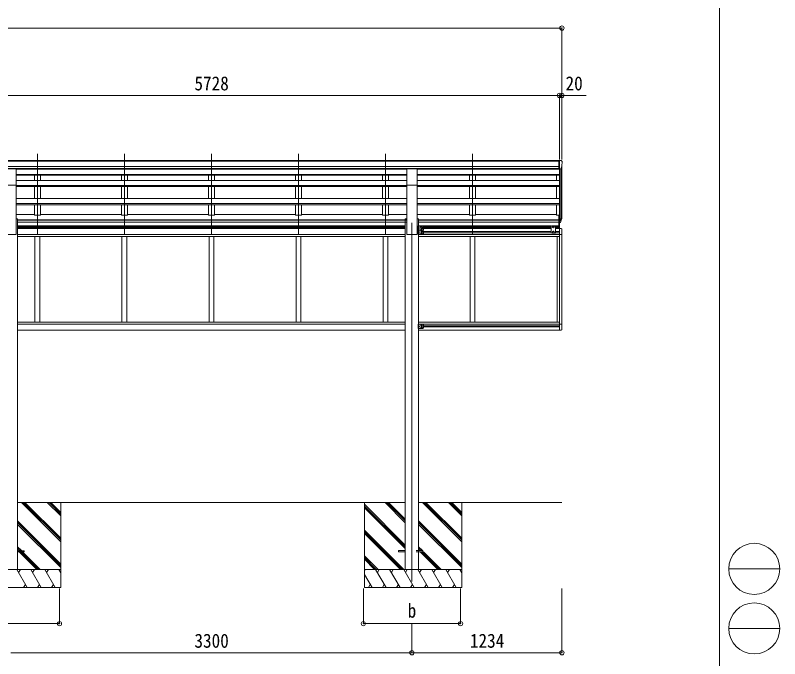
# Model space of a CAD drawing. Units: millimetres at full size, sheet at 1:35. Extents: x -9783 to 9892, y -6828 to 6752.
# Drawn here: x 3601 to 9892, y -2002 to 3290 of the extents above; entities that cross this region are included whole.
import ezdxf
from ezdxf.enums import TextEntityAlignment as Align

# ---------------------------------------------------------------- set-up
doc = ezdxf.new("R2010")
doc.units = ezdxf.units.MM
doc.header["$LTSCALE"] = 35
doc.header["$PDMODE"] = 32
doc.header["$PDSIZE"] = 35
for name, color, linetype, lineweight in [('0-0_0', 7, 'Continuous', 9), ('0-1_本体', 4, 'Continuous', 9), ('0-2_部品', 7, 'Continuous', 9), ('0-8_PARTS2', 2, 'Continuous', 9), ('0-A_寸法', 4, 'Continuous', 9), ('1-1_GLASS', 4, 'Continuous', 9), ('1-2_GLASS_SEAL', 7, 'Continuous', 9), ('F-0_240', 7, 'Continuous', 9)]:
    doc.layers.add(name, color=color, linetype=linetype, lineweight=lineweight)
doc.styles.add('ＭＳ ゴシック', font='')
doc.styles.get('ＭＳ ゴシック').set_extended_font_data('MS Gothic')

msp = doc.modelspace()

# ---------------------------------------------------------------- linework, layer by layer
at = {"layer": '0-0_0'}
for p, q in [((6810.34, -717.27), (3620.34, -717.27)), ((3975.14, -1039.73), (3652.68, -717.27)), ((3975.14, -1025.59), (3666.82, -717.27)), ((3975.14, -1011.45), (3680.96, -717.27)), ((3975.14, -827.6), (3864.81, -717.27)), ((3975.14, -813.46), (3878.95, -717.27)), ((3975.14, -799.32), (3893.1, -717.27)), ((3975.14, -717.27), (3975.14, -1417.27)), ((6475.14, -717.27), (6475.14, -1417.27)), ((6810.34, -1067.15), (6475.14, -731.95)), ((6810.34, -1081.29), (6475.14, -746.1)), ((6810.34, -883.3), (6644.31, -717.27)), ((6810.34, -869.16), (6658.45, -717.27)), ((6810.34, -855.02), (6672.6, -717.27)), ((8099.34, -717.27), (6920.34, -717.27)), ((7275.14, -1039.73), (6952.68, -717.27)), ((7275.14, -1025.59), (6966.82, -717.27)), ((7275.14, -1011.45), (6980.96, -717.27)), ((7275.14, -827.6), (7164.81, -717.27)), ((7275.14, -813.46), (7178.95, -717.27)), ((7275.14, -799.32), (7193.1, -717.27)), ((7275.14, -717.27), (7275.14, -1417.27)), ((6810.34, -1095.43), (6475.14, -760.24)), ((3975.14, -1223.58), (3620.34, -868.78)), ((7275.14, -1223.58), (6920.34, -868.78)), ((3975.14, -1237.72), (3620.34, -882.93)), ((3975.14, -1251.87), (3620.34, -897.07)), ((7275.14, -1237.72), (6920.34, -882.93)), ((7275.14, -1251.87), (6920.34, -897.07)), ((6798.33, -1267.27), (6475.14, -944.08)), ((6784.19, -1267.27), (6475.14, -958.23)), ((6770.05, -1267.27), (6475.14, -972.37)), ((3652.2, -1112.77), (3620.34, -1080.92)), ((3638.06, -1112.77), (3620.34, -1095.06)), ((3623.92, -1112.77), (3620.34, -1109.2)), ((3778.42, -1267.27), (3632.92, -1121.77)), ((3792.56, -1267.27), (3647.06, -1121.77)), ((3806.7, -1267.27), (3661.2, -1121.77)), ((6952.2, -1112.77), (6920.34, -1080.92)), ((6938.06, -1112.77), (6920.34, -1095.06)), ((6923.92, -1112.77), (6920.34, -1109.2)), ((7078.42, -1267.27), (6932.92, -1121.77)), ((7092.56, -1267.27), (6947.06, -1121.77)), ((7106.7, -1267.27), (6961.2, -1121.77)), ((6586.2, -1267.27), (6475.14, -1156.22)), ((6572.06, -1267.27), (6475.14, -1170.36)), ((6557.92, -1267.27), (6475.14, -1184.5)), ((3175.14, -1267.27), (3975.14, -1267.27)), ((3699.46, -1417.27), (3612.85, -1267.27)), ((3627.85, -1293.26), (3642.86, -1267.27)), ((3814.93, -1417.27), (3728.32, -1267.27)), ((3743.33, -1293.26), (3758.33, -1267.27)), ((3930.4, -1417.27), (3843.79, -1267.27)), ((3858.79, -1293.25), (3873.79, -1267.27)), ((3975.14, -1294.78), (3959.26, -1267.27)), ((6475.14, -1267.27), (7275.14, -1267.27)), ((6480.97, -1267.27), (6475.14, -1277.37)), ((6537.58, -1417.27), (6475.14, -1309.14)), ((6653.05, -1417.27), (6566.44, -1267.27)), ((6596.44, -1267.27), (6581.44, -1293.25)), ((6768.52, -1417.27), (6681.91, -1267.27)), ((6696.91, -1293.25), (6711.91, -1267.27)), ((6883.99, -1417.27), (6797.38, -1267.27)), ((6812.38, -1293.25), (6827.39, -1267.27)), ((6999.46, -1417.27), (6912.85, -1267.27)), ((6927.85, -1293.26), (6942.86, -1267.27)), ((7114.93, -1417.27), (7028.32, -1267.27)), ((7043.33, -1293.26), (7058.33, -1267.27)), ((7230.4, -1417.27), (7143.79, -1267.27)), ((7158.79, -1293.25), (7173.79, -1267.27)), ((7275.14, -1294.78), (7259.26, -1267.27)), ((3975.14, -1417.27), (3175.14, -1417.27)), ((3684.46, -1391.29), (3669.46, -1417.27)), ((3799.93, -1391.29), (3784.93, -1417.27)), ((3915.4, -1391.29), (3900.4, -1417.27)), ((7275.14, -1417.27), (6475.14, -1417.27)), ((6522.58, -1391.29), (6507.58, -1417.27)), ((6638.05, -1391.29), (6623.05, -1417.27)), ((6753.52, -1391.29), (6738.52, -1417.27)), ((6868.99, -1391.29), (6853.99, -1417.27)), ((6984.46, -1391.29), (6969.46, -1417.27)), ((7099.93, -1391.29), (7084.93, -1417.27)), ((7215.4, -1391.29), (7200.4, -1417.27))]:
    msp.add_line(p, q, dxfattribs=at)
at = {"layer": '0-1_本体'}
for p, q in [((8072.84, 2095.71), (2367.84, 2095.71)), ((8072.84, 2090.35), (2367.84, 2090.35)), ((8072.84, 2046.83), (2357.84, 2046.83)), ((8072.84, 2029.16), (2357.84, 2029.16)), ((6822.84, 2026.79), (3607.84, 2026.79)), ((6822.84, 2023.83), (3607.84, 2023.83)), ((3758.34, 2026.79), (3758.34, 2023.83)), ((3808.34, 2026.79), (3808.34, 2023.83)), ((4474.34, 2026.79), (4474.34, 2023.83)), ((4524.34, 2026.79), (4524.34, 2023.83)), ((5190.34, 2026.79), (5190.34, 2023.83)), ((5240.34, 2026.79), (5240.34, 2023.83)), ((5906.34, 2026.79), (5906.34, 2023.83)), ((5956.34, 2026.79), (5956.34, 2023.83)), ((6622.34, 2026.79), (6622.34, 2023.83)), ((6672.34, 2026.79), (6672.34, 2023.83)), ((6907.84, 2026.79), (8072.84, 2026.79)), ((8079.34, 2023.83), (6907.84, 2023.83)), ((7338.34, 2026.79), (7338.34, 2023.83)), ((7388.34, 2026.79), (7388.34, 2023.83)), ((8079.34, 2025.32), (8079.34, 1647.61)), ((8085.34, 2024.8), (8085.34, 1603.17)), ((8095.06, 2040.15), (8095.06, 1621.17)), ((8099.34, 1645.44), (8099.34, 2058.95)), ((6822.84, 1981.87), (3607.84, 1981.87)), ((6822.84, 1980.18), (3607.84, 1980.18)), ((6822.84, 1976.39), (3607.84, 1976.39)), ((3758.34, 1976.39), (3758.34, 1930.97)), ((3808.34, 1976.39), (3808.34, 1930.97)), ((4474.34, 1976.39), (4474.34, 1930.97)), ((4524.34, 1976.39), (4524.34, 1930.97)), ((5190.34, 1976.39), (5190.34, 1930.97)), ((5240.34, 1976.39), (5240.34, 1930.97)), ((5906.34, 1976.39), (5906.34, 1930.97)), ((5956.34, 1976.39), (5956.34, 1930.97)), ((6622.34, 1976.39), (6622.34, 1930.97)), ((6672.34, 1976.39), (6672.34, 1930.97)), ((8079.34, 1981.87), (6907.84, 1981.87)), ((8079.34, 1980.18), (6907.84, 1980.18)), ((8079.34, 1976.39), (6907.84, 1976.39)), ((7338.34, 1976.39), (7338.34, 1930.97)), ((7388.34, 1976.39), (7388.34, 1930.97)), ((8054.34, 1930.97), (8054.34, 1976.39)), ((6822.84, 1930.97), (3607.84, 1930.97)), ((3607.84, 1486.18), (3607.84, 1893.13)), ((6822.84, 1890.39), (3607.84, 1890.39)), ((6822.84, 1888.7), (3607.84, 1888.7)), ((6822.84, 1486.18), (6822.84, 1893.13)), ((8079.34, 1930.97), (6907.84, 1930.97)), ((6907.84, 1486.18), (6907.84, 1893.13)), ((8079.34, 1890.39), (6907.84, 1890.39)), ((8079.34, 1888.7), (6907.84, 1888.7)), ((6822.84, 1881.83), (3607.84, 1881.83)), ((3758.34, 1881.83), (3758.34, 1782.73)), ((3808.34, 1881.83), (3808.34, 1782.73)), ((4474.34, 1881.83), (4474.34, 1782.73)), ((4524.34, 1881.83), (4524.34, 1782.73)), ((5190.34, 1881.83), (5190.34, 1782.73)), ((5240.34, 1881.83), (5240.34, 1782.73)), ((5906.34, 1881.83), (5906.34, 1782.73)), ((5956.34, 1881.83), (5956.34, 1782.73)), ((6622.34, 1881.83), (6622.34, 1782.73)), ((6672.34, 1881.83), (6672.34, 1782.73)), ((8079.34, 1881.83), (6907.84, 1881.83)), ((7338.34, 1881.83), (7338.34, 1782.73)), ((7388.34, 1881.83), (7388.34, 1782.73)), ((8054.34, 1782.73), (8054.34, 1881.83)), ((6822.84, 1782.73), (3607.84, 1782.73)), ((8079.34, 1782.73), (6907.84, 1782.73)), ((6822.84, 1743.59), (3607.84, 1743.59)), ((6822.84, 1741.92), (3607.84, 1741.92)), ((6822.84, 1732.28), (3607.84, 1732.28)), ((3808.34, 1732.28), (3808.34, 1646.78)), ((4524.34, 1732.28), (4524.34, 1646.78)), ((5240.34, 1732.28), (5240.34, 1646.78)), ((5956.34, 1732.28), (5956.34, 1646.78)), ((6672.34, 1732.28), (6672.34, 1646.78)), ((8079.34, 1743.59), (6907.84, 1743.59)), ((8079.34, 1741.92), (6907.84, 1741.92)), ((8079.34, 1732.28), (6907.84, 1732.28)), ((7388.34, 1732.28), (7388.34, 1646.78)), ((8054.34, 1646.78), (8054.34, 1732.28)), ((3758.34, 1651.99), (3607.84, 1651.99)), ((4474.34, 1651.99), (3808.34, 1651.99)), ((5190.34, 1651.99), (4524.34, 1651.99)), ((5906.34, 1651.99), (5240.34, 1651.99)), ((6622.34, 1651.99), (5956.34, 1651.99)), ((6822.84, 1651.99), (6672.34, 1651.99)), ((7338.34, 1651.99), (6907.84, 1651.99)), ((8054.34, 1651.99), (7388.34, 1651.99)), ((8072.84, 1646.78), (8054.34, 1646.78)), ((3620.34, 1616.18), (3607.84, 1616.18)), ((3620.34, 1616.18), (3620.34, -1263.82)), ((6822.84, 1607.69), (3620.34, 1607.69)), ((6822.84, 1606.31), (3620.34, 1606.31)), ((6822.84, 1589.13), (3620.34, 1589.13)), ((6810.34, 1616.18), (6810.34, -1263.82)), ((6822.84, 1616.18), (6810.34, 1616.18)), ((6920.34, 1616.18), (6907.84, 1616.18)), ((6920.34, 1616.18), (6920.34, -1263.82)), ((8072.84, 1607.69), (6920.34, 1607.69)), ((8072.84, 1606.31), (6920.34, 1606.31)), ((8072.84, 1589.13), (6920.34, 1589.13)), ((3607.84, 1486.18), (3522.84, 1486.18)), ((6907.84, 1486.18), (6822.84, 1486.18))]:
    msp.add_line(p, q, dxfattribs=at)
for points in [[(3758.34, 1732.28), (3758.34, 1646.78), (3808.34, 1646.78)], [(4474.34, 1732.28), (4474.34, 1646.78), (4524.34, 1646.78)], [(5190.34, 1732.28), (5190.34, 1646.78), (5240.34, 1646.78)], [(5906.34, 1732.28), (5906.34, 1646.78), (5956.34, 1646.78)], [(6622.34, 1732.28), (6622.34, 1646.78), (6672.34, 1646.78)], [(7338.34, 1732.28), (7338.34, 1646.78), (7388.34, 1646.78)]]:
    msp.add_lwpolyline(points, dxfattribs=at)
at = {"layer": '0-2_部品'}
for p, q in [((8072.84, 2096.32), (8062.84, 2096.23)), ((8062.84, 2094.71), (8062.84, 2096.23)), ((8072.84, 2024.33), (8072.84, 2096.32)), ((8091.34, 2096.32), (8072.84, 2096.32)), ((8079.34, 2023.33), (8079.34, 2096.32)), ((8091.34, 2096.32), (8093.67, 2096.17)), ((8094.43, 2095.75), (8098.5, 2089.94)), ((8101.34, 2086.95), (8101.34, 2086.32)), ((3522.84, 2027.28), (3607.84, 2027.28)), ((3607.84, 1893.13), (3607.84, 2027.28)), ((6822.84, 2027.28), (6907.84, 2027.28)), ((6822.84, 1893.13), (6822.84, 2027.28)), ((6907.84, 1893.13), (6907.84, 2027.28)), ((8072.84, 2024.33), (8079.34, 2024.33)), ((8079.34, 2023.33), (8084.55, 2023.65)), ((8086.97, 2025.15), (8096.24, 2041.21)), ((3522.84, 1893.13), (3607.84, 1893.13)), ((6822.84, 1893.13), (6907.84, 1893.13)), ((8072.84, 1647.01), (8072.84, 1585.95)), ((8072.84, 1647.01), (8079.34, 1647.01)), ((8079.34, 1647.01), (8079.34, 1585.13)), ((8072.84, 1608.7), (8079.34, 1608.7)), ((8072.84, 1603.3), (8079.34, 1603.3)), ((8072.84, 1585.95), (8079.34, 1585.95)), ((8079.34, 1602.3), (8084.48, 1602.3)), ((8079.34, 1600.3), (8084.19, 1600.3)), ((8079.34, 1585.13), (8084.19, 1585.13)), ((8085.78, 1603.05), (8095.53, 1621.46)), ((8096.95, 1620.97), (8086.79, 1601.8)), ((8094.36, 1604.12), (8086.79, 1586.63))]:
    msp.add_line(p, q, dxfattribs=at)
at = {"layer": '0-2_部品', "color": 4}
for p, q in [((3675.14, -1113.79), (3620.34, -1113.79)), ((6755.54, -1112.77), (6755.54, -1121.77)), ((6810.34, -1112.77), (6755.54, -1112.77)), ((6810.34, -1121.77), (6755.54, -1121.77)), ((6955.14, -1112.77), (6900.34, -1112.77))]:
    msp.add_line(p, q, dxfattribs=at)
for points in [[(3675.14, -1113.79), (3675.14, -1122.79), (3620.34, -1122.79)], [(6955.14, -1112.77), (6955.14, -1121.77), (6900.34, -1121.77)]]:
    msp.add_lwpolyline(points, dxfattribs=at)
at = {"layer": '0-2_部品'}
for centre, radius, start, end in [((8093.61, 2095.18), 1, 35, 86.5), ((7899.34, 2086.32), 202, 347.09739, 0), ((8098.34, 2086.95), 3, 0, 87), ((8084.37, 2026.65), 3, 273.5, 330), ((8011.39, 1647.42), 88.05, 342.78929, 2.77608), ((8010.68, 1643.14), 89.07, 345.58812, 5.50424), ((8084.19, 1603.3), 3, 270, 330), ((8084.19, 1588.13), 3, 270, 330), ((8084.48, 1603.8), 1.5, 270, 330), ((7966.12, 1640.19), 133.22, 344.28698, 356.72013)]:
    msp.add_arc(centre, radius, start, end, dxfattribs=at)
at = {"layer": '0-8_PARTS2'}
for p, q in [((3783.34, 1488.93), (3783.34, 2151.46)), ((4499.34, 1488.93), (4499.34, 2151.46)), ((5215.34, 1488.93), (5215.34, 2151.46)), ((5931.34, 1488.93), (5931.34, 2151.46)), ((6647.34, 1488.93), (6647.34, 2151.46)), ((7363.34, 1488.93), (7363.34, 2151.46)), ((6865.34, 1582.73), (6865.34, -1367.27))]:
    msp.add_line(p, q, dxfattribs=at)
at = {"layer": '0-A_寸法', "color": 6}
for p, q in [((-3396.66, 3185.28), (8099.34, 3185.28)), ((8099.34, 3185.28), (8099.34, 2104.82)), ((2351.34, 2631.08), (8079.34, 2631.08)), ((8079.34, 2631.08), (8079.34, 2104.82)), ((8079.34, 2631.08), (8099.34, 2631.08)), ((8099.34, 2631.08), (8099.34, 2104.82)), ((8099.34, 2631.08), (8299.34, 2631.08)), ((3965.34, -1713.66), (3965.34, -1424.69)), ((6465.34, -1713.66), (6465.34, -1424.69)), ((7265.34, -1713.66), (7265.34, -1424.69)), ((8099.34, -1953.64), (8099.34, -1424.69)), ((3165.34, -1713.66), (3965.34, -1713.66)), ((6465.34, -1713.66), (7265.34, -1713.66)), ((6865.34, -1953.64), (6865.34, -1713.66)), ((3565.34, -1953.64), (6865.34, -1953.64)), ((8099.34, -1953.64), (6865.34, -1953.64))]:
    msp.add_line(p, q, dxfattribs=at)
for p in [(8099.34, 3185.28), (8079.34, 2631.08), (8099.34, 2631.08), (3965.34, -1713.66), (6465.34, -1713.66), (7265.34, -1713.66), (6865.34, -1953.64), (8099.34, -1953.64)]:
    msp.add_point(p, dxfattribs=at)
at = {"layer": '1-1_GLASS'}
for p, q in [((3620.34, 1557.62), (6810.34, 1557.62)), ((3620.34, 1554.12), (6810.34, 1554.12)), ((3620.34, 1545.12), (6810.34, 1545.12)), ((3620.34, 1541.62), (6810.34, 1541.62)), ((6810.34, 1536.62), (3620.34, 1536.62)), ((6957.64, 1557.62), (8011.84, 1557.62)), ((6959.62, 1554.12), (8011.84, 1554.12)), ((6959.64, 1545.12), (8011.84, 1545.12)), ((6959.64, 1541.62), (8011.84, 1541.62)), ((8011.84, 1536.62), (6959.64, 1536.62)), ((6959.64, 1510.62), (8011.84, 1510.62)), ((8079.34, 1557.62), (8043.84, 1557.62)), ((8079.34, 1554.12), (8046.84, 1554.12)), ((8079.34, 1545.12), (8046.84, 1545.12)), ((8079.34, 1541.62), (8046.84, 1541.62)), ((8046.84, 1536.62), (8079.34, 1536.62)), ((8079.34, 1510.62), (8046.84, 1510.62)), ((8046.84, 1510.62), (8079.34, 1510.62)), ((8079.34, 1537.11), (8079.34, 700.12)), ((3620.34, 1488.12), (6810.34, 1488.12)), ((3620.34, 1472.12), (6810.34, 1472.12)), ((3763.34, 1472.12), (3763.34, 765.12)), ((3803.34, 1472.12), (3803.34, 765.12)), ((4479.34, 1472.12), (4479.34, 765.12)), ((4519.34, 1472.12), (4519.34, 765.12)), ((5195.34, 1472.12), (5195.34, 765.12)), ((5235.34, 1472.12), (5235.34, 765.12)), ((5911.34, 1472.61), (5911.34, 765.12)), ((5951.34, 1472.61), (5951.34, 765.12)), ((6627.34, 1472.61), (6627.34, 765.12)), ((6667.34, 1472.61), (6667.34, 765.12)), ((8079.34, 1488.12), (6917.84, 1488.12)), ((6917.84, 1472.12), (8079.34, 1472.12)), ((6959.64, 1501.62), (8011.84, 1501.62)), ((7343.34, 1472.61), (7343.34, 765.12)), ((7383.34, 1472.61), (7383.34, 765.12)), ((8079.34, 1501.62), (8046.84, 1501.62)), ((8046.84, 1501.62), (8079.34, 1501.62)), ((8059.34, 1472.61), (8059.34, 765.12)), ((8099.34, 1487.92), (8099.34, 749.31)), ((3620.34, 765.12), (6810.34, 765.12)), ((6917.84, 765.12), (8079.34, 765.12)), ((3620.34, 749.12), (6810.34, 749.12)), ((3620.34, 700.62), (6810.34, 700.62)), ((6917.84, 749.12), (8079.34, 749.12)), ((6917.84, 700.62), (8079.34, 700.62)), ((6959.64, 735.62), (8079.34, 735.62)), ((6959.64, 726.62), (8079.34, 726.62))]:
    msp.add_line(p, q, dxfattribs=at)
at = {"layer": '1-2_GLASS_SEAL'}
for p, q in [((8073.84, 1557.62), (8073.84, 1586.96)), ((8079.34, 1537.11), (8079.34, 1586.96)), ((8080.84, 1537.11), (8080.84, 1586.14)), ((6917.84, 1558.62), (6917.84, 1523.62)), ((6954.84, 1558.62), (6917.84, 1558.62)), ((6954.84, 1523.62), (6917.84, 1523.62)), ((6920.34, 1558.62), (6920.34, 1523.62)), ((6920.84, 1546.12), (6920.34, 1546.2)), ((6920.34, 1541.12), (6927.34, 1541.12)), ((6920.84, 1528.12), (6920.34, 1528.2)), ((6920.34, 1523.62), (6920.34, 1488.62)), ((6920.84, 1511.12), (6920.34, 1511.2)), ((6920.84, 1554.12), (6921.65, 1553.97)), ((6920.84, 1546.12), (6921.65, 1546.26)), ((6920.84, 1536.12), (6921.65, 1535.97)), ((6920.84, 1528.12), (6921.65, 1528.26)), ((6920.84, 1519.12), (6921.65, 1518.97)), ((6920.84, 1511.12), (6921.65, 1511.26)), ((6959.84, 1553.62), (6959.84, 1528.62)), ((6959.84, 1518.62), (6959.84, 1493.62)), ((8015.84, 1558.62), (8011.84, 1554.62)), ((8011.84, 1501.12), (8011.84, 1554.62)), ((8015.84, 1558.62), (8042.84, 1558.62)), ((8029.34, 1557.12), (8022.84, 1553.37)), ((8022.84, 1553.37), (8022.84, 1545.86)), ((8022.84, 1545.86), (8029.34, 1542.11)), ((8035.84, 1553.37), (8029.34, 1557.12)), ((8029.34, 1542.11), (8035.84, 1545.86)), ((8035.84, 1545.86), (8035.84, 1553.37)), ((8042.84, 1558.62), (8046.84, 1554.62)), ((8046.84, 1554.62), (8046.84, 1501.12)), ((8079.34, 1537.12), (8094.63, 1536.31)), ((8099.84, 1530.82), (8099.84, 1487.92)), ((6954.84, 1488.62), (6917.84, 1488.62)), ((6920.34, 1506.12), (6927.34, 1506.12)), ((6920.84, 1493.12), (6920.34, 1493.2)), ((6920.84, 1501.12), (6921.65, 1500.97)), ((6920.84, 1493.12), (6921.65, 1493.26)), ((8015.84, 1497.12), (8011.84, 1501.12)), ((8015.84, 1497.12), (8042.84, 1497.12)), ((8042.84, 1497.12), (8046.84, 1501.12)), ((8079.34, 1487.92), (8099.84, 1487.92)), ((6917.84, 748.62), (6917.84, 713.62)), ((6954.84, 748.62), (6917.84, 748.62)), ((6954.84, 713.62), (6917.84, 713.62)), ((6920.34, 748.62), (6920.34, 713.62)), ((6920.84, 736.12), (6920.34, 736.2)), ((6920.34, 731.12), (6927.34, 731.12)), ((6920.84, 718.12), (6920.34, 718.2)), ((6920.84, 744.12), (6921.65, 743.97)), ((6920.84, 736.12), (6921.65, 736.26)), ((6920.84, 726.12), (6921.65, 725.97)), ((6920.84, 718.12), (6921.65, 718.26)), ((6959.84, 743.62), (6959.84, 718.62)), ((8079.34, 749.31), (8099.84, 749.31)), ((8079.34, 700.11), (8094.63, 700.91)), ((8099.84, 706.4), (8099.84, 749.31))]:
    msp.add_line(p, q, dxfattribs=at)
for points in [[(6954.84, 1523.62), (6917.84, 1523.62), (6917.84, 1488.62)], [(6919.96, 1550.12), (6920.59, 1551.3), (6922.82, 1552.42)], [(6919.96, 1550.12), (6920.59, 1548.93), (6922.82, 1547.82)], [(6919.96, 1532.12), (6920.59, 1533.3), (6922.82, 1534.42)], [(6919.96, 1532.12), (6920.59, 1530.93), (6922.82, 1529.82)], [(6919.96, 1515.12), (6920.59, 1516.3), (6922.82, 1517.42)], [(6919.96, 1515.12), (6920.59, 1513.93), (6922.82, 1512.82)], [(6920.84, 1546.12), (6920.84, 1554.12), (6920.34, 1554.03), (6920.34, 1546.2)], [(6920.34, 1546.12), (6927.34, 1541.12), (6920.34, 1536.12)], [(6920.84, 1528.12), (6920.84, 1536.12), (6920.34, 1536.03), (6920.34, 1528.2)], [(6920.84, 1511.12), (6920.84, 1519.12), (6920.34, 1519.03), (6920.34, 1511.2)], [(6920.34, 1511.12), (6927.34, 1506.12), (6920.34, 1501.12)], [(8022.84, 1502.36), (8022.84, 1509.87), (8029.34, 1513.62)], [(8029.34, 1513.62), (8035.84, 1509.87), (8035.84, 1502.36)], [(6919.96, 1497.12), (6920.59, 1498.3), (6922.82, 1499.42)], [(6919.96, 1497.12), (6920.59, 1495.93), (6922.82, 1494.82)], [(6920.84, 1493.12), (6920.84, 1501.12), (6920.34, 1501.03), (6920.34, 1493.2)], [(8035.84, 1502.36), (8029.34, 1498.61), (8022.84, 1502.36)], [(6919.96, 740.12), (6920.59, 741.3), (6922.82, 742.42)], [(6919.96, 740.12), (6920.59, 738.93), (6922.82, 737.82)], [(6919.96, 722.12), (6920.59, 723.3), (6922.82, 724.42)], [(6919.96, 722.12), (6920.59, 720.93), (6922.82, 719.82)], [(6920.84, 736.12), (6920.84, 744.12), (6920.34, 744.03), (6920.34, 736.2)], [(6920.34, 736.12), (6927.34, 731.12), (6920.34, 726.12)], [(6920.84, 718.12), (6920.84, 726.12), (6920.34, 726.03), (6920.34, 718.2)]]:
    msp.add_lwpolyline(points, dxfattribs=at)
for points in [[(6942.84, 1542.11), (6936.34, 1545.86), (6936.34, 1553.37), (6942.84, 1557.12), (6949.34, 1553.37), (6949.34, 1545.86)], [(6949.84, 1498.61), (6943.34, 1502.36), (6943.34, 1509.87), (6949.84, 1513.62), (6956.34, 1509.87), (6956.34, 1502.36)], [(6949.84, 723.61), (6943.34, 727.36), (6943.34, 734.87), (6949.84, 738.62), (6956.34, 734.87), (6956.34, 727.36)]]:
    msp.add_lwpolyline(points, close=True, dxfattribs=at)
for centre, radius in [((6942.84, 1549.62), 8.5), ((6942.84, 1549.62), 7.5), ((6942.84, 1549.62), 6.5), ((6942.84, 1532.62), 4.25), ((6949.84, 1506.12), 8.5), ((6949.84, 1506.12), 7.5), ((6949.84, 1506.12), 6.5), ((8029.34, 1549.62), 8.5), ((8029.34, 1506.12), 8.5), ((8029.34, 1549.62), 7.5), ((8029.34, 1506.12), 7.5), ((8029.34, 1549.62), 6.5), ((8029.34, 1506.12), 6.5), ((6949.84, 731.12), 8.5), ((6949.84, 731.12), 7.5), ((6949.84, 731.12), 6.5)]:
    msp.add_circle(centre, radius, dxfattribs=at)
for centre, radius, start, end in [((6921.49, 1553.09), 0.9, 32.05588, 80), ((6921.49, 1547.14), 0.9, 280, 327.94412), ((6921.49, 1535.09), 0.9, 32.05588, 80), ((6921.49, 1529.14), 0.9, 280, 327.94412), ((6921.49, 1518.09), 0.9, 32.05588, 80), ((6921.49, 1512.14), 0.9, 280, 327.94412), ((6916.74, 1550.12), 6.5, 327.94412, 32.05588), ((6916.74, 1532.12), 6.5, 327.94412, 32.05588), ((6916.74, 1515.12), 6.5, 327.94412, 32.05588), ((6942.84, 1514.62), 4.25, 353.70569, 265.23923), ((6949.84, 1541.12), 4.25, 173.70569, 85.23923), ((6954.84, 1553.62), 5, 0, 90), ((6954.84, 1528.62), 5, 270, 0), ((6954.84, 1518.62), 5, 0, 90), ((8094.34, 1530.82), 5.5, 0, 87), ((6921.49, 1500.09), 0.9, 32.05588, 80), ((6921.49, 1494.14), 0.9, 280, 327.94412), ((6916.74, 1497.12), 6.5, 327.94412, 32.05588), ((6942.84, 1497.62), 4.25, 94.76077, 6.29431), ((6954.84, 1493.62), 5, 270, 0), ((6921.49, 743.09), 0.9, 32.05588, 80), ((6921.49, 737.14), 0.9, 280, 327.94412), ((6921.49, 725.09), 0.9, 32.05588, 80), ((6921.49, 719.14), 0.9, 280, 327.94412), ((6916.74, 740.12), 6.5, 327.94412, 32.05588), ((6916.74, 722.12), 6.5, 327.94412, 32.05588), ((6942.84, 739.62), 4.25, 353.70569, 265.23923), ((6942.84, 722.62), 4.25, 94.76077, 6.29431), ((6954.84, 743.62), 5, 0, 90), ((6954.84, 718.62), 5, 270, 0), ((8094.34, 706.4), 5.5, 273, 0)]:
    msp.add_arc(centre, radius, start, end, dxfattribs=at)
at = {"layer": 'F-0_240', "color": 5}
msp.add_line((9396.97, 6751.9), (9396.97, -6828.1), dxfattribs=at)
at = {"layer": 'F-0_240', "color": 4}
for p, q in [((9471.77, -1263.1), (9891.77, -1263.1)), ((9471.77, -1753.1), (9891.77, -1753.1))]:
    msp.add_line(p, q, dxfattribs=at)
for centre in [(9681.77, -1263.1), (9681.77, -1753.1)]:
    msp.add_circle(centre, 210, dxfattribs=at)

# ---------------------------------------------------------------- texts
at = {"layer": '0-A_寸法', "color": 7, "style": 'ＭＳ ゴシック', "width": 0.9}
for s, p in [('5728', (5075.34, 2638.08)), ('20', (8129.34, 2638.08)), ('b', (6830.34, -1699.29)), ('3300', (5075.34, -1946.64)), ('1234', (7342.34, -1946.64))]:
    msp.add_text(s, height=115.5, dxfattribs=at).set_placement(p, align=Align.BOTTOM_LEFT)

doc.saveas('drawing.dxf')
